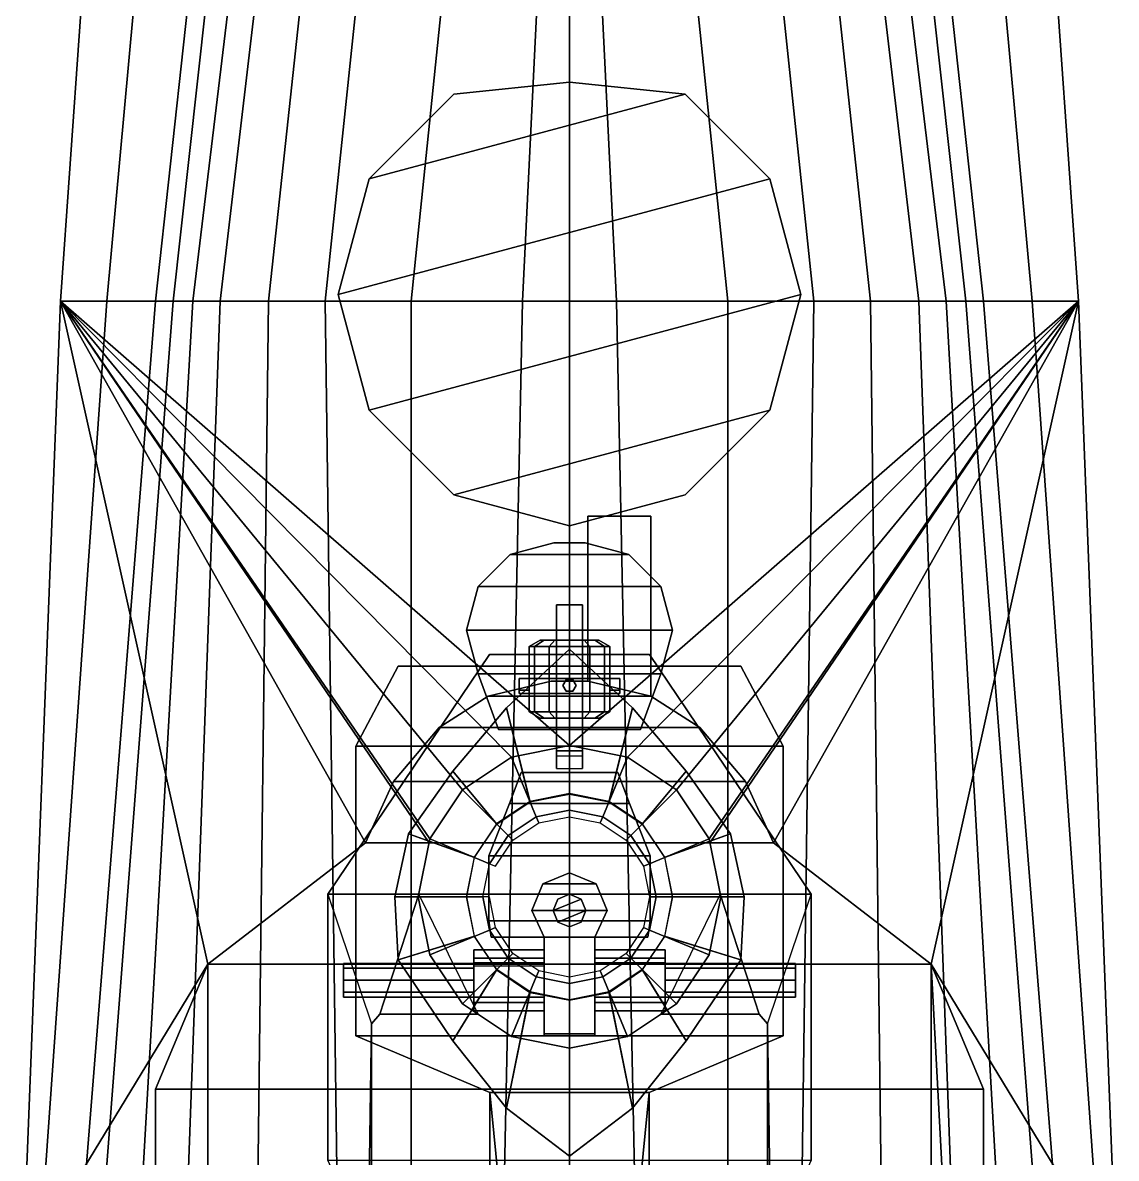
# Model space of a CAD drawing. Extents: x -9 to 9, y -98 to 98.
# Drawn here: x -8.39 to 8.39, y 36.66 to 54.08 of the extents above; entities that cross this region are included whole.
import ezdxf

# ---------------------------------------------------------------- set-up
doc = ezdxf.new("R2010")
doc.units = 0
doc.layers.get('0').update_dxf_attribs({"linetype": 'CONTINUOUS'})
doc.layers.add('RANGEFINDERS', color=2, linetype='CONTINUOUS')
doc.layers.add('SUPERSTRUCTURE', color=3, linetype='CONTINUOUS')

msp = doc.modelspace()

# ---------------------------------------------------------------- linework, layer by layer
for points in [[(-6.77, 64.56, 7.45), (-5.75, 64.56, 4.38), (-7.1, 49.81, 4.38), (-7.81, 49.81, 7.23)], [(-5.75, 64.56, 4.38), (-4.74, 64.56, 0.35), (-6.35, 49.81, 0.35), (-7.1, 49.81, 4.38)], [(-4.74, 64.56, 0.35), (-4.45, 64.56, -1.46), (-6.08, 49.81, -1.46), (-6.35, 49.81, 0.35)], [(-4.45, 64.56, -1.46), (-4, 64.56, -2.62), (-5.78, 49.81, -2.62), (-6.08, 49.81, -1.46)], [(-4, 64.56, -2.62), (-3.62, 64.56, -3.43), (-5.36, 49.81, -3.43), (-5.78, 49.81, -2.62)], [(-3.62, 64.56, -3.43), (-3.03, 64.56, -4.29), (-4.62, 49.81, -4.29), (-5.36, 49.81, -3.43)], [(-3.03, 64.56, -4.29), (-2.2, 64.56, -4.97), (-3.75, 49.81, -4.97), (-4.62, 49.81, -4.29)], [(-2.2, 64.56, -4.97), (-0.91, 64.56, -5.63), (-2.43, 49.81, -5.63), (-3.75, 49.81, -4.97)], [(-0.91, 64.56, -5.63), (0, 64.56, -5.97), (-0.72, 49.81, -5.92), (-2.43, 49.81, -5.63)], [(0, 49.81, -5.97), (-0.72, 49.81, -5.92), (0, 64.56, -5.97)], [(2.43, 49.81, -5.63), (0.72, 49.81, -5.92), (0, 64.56, -5.97), (0.91, 64.56, -5.63)], [(0, 64.56, -5.97), (0, 64.56, -5.97), (0.72, 49.81, -5.92), (0, 49.81, -5.97)], [(3.75, 49.81, -4.97), (2.43, 49.81, -5.63), (0.91, 64.56, -5.63), (2.2, 64.56, -4.97)], [(4.62, 49.81, -4.29), (3.75, 49.81, -4.97), (2.2, 64.56, -4.97), (3.03, 64.56, -4.29)], [(5.36, 49.81, -3.43), (4.62, 49.81, -4.29), (3.03, 64.56, -4.29), (3.62, 64.56, -3.43)], [(5.78, 49.81, -2.62), (5.36, 49.81, -3.43), (3.62, 64.56, -3.43), (4, 64.56, -2.62)], [(6.08, 49.81, -1.46), (5.78, 49.81, -2.62), (4, 64.56, -2.62), (4.45, 64.56, -1.46)], [(6.35, 49.81, 0.35), (6.08, 49.81, -1.46), (4.45, 64.56, -1.46), (4.74, 64.56, 0.35)], [(7.1, 49.81, 4.38), (6.35, 49.81, 0.35), (4.74, 64.56, 0.35), (5.75, 64.56, 4.38)], [(7.81, 49.81, 7.23), (7.1, 49.81, 4.38), (5.75, 64.56, 4.38), (6.77, 64.56, 7.45)], [(0, 53.17, 10.52), (-1.775, 52.984, 10.52), (-3.074, 51.685, 10.52), (1.775, 52.984, 10.52)], [(0, 53.17, 7.28), (-1.775, 52.984, 7.27), (-1.775, 52.984, 10.52), (0, 53.17, 10.52)], [(1.775, 52.984, 7.27), (0, 53.17, 7.28), (0, 53.17, 10.52), (1.775, 52.984, 10.52)], [(1.775, 52.984, 10.52), (-3.074, 51.685, 10.52), (-3.55, 49.91, 10.52), (3.074, 51.685, 10.52)], [(-1.775, 52.984, 7.27), (-3.074, 51.685, 7.25), (-3.074, 51.685, 10.52), (-1.775, 52.984, 10.52)], [(3.074, 51.685, 7.25), (1.775, 52.984, 7.27), (1.775, 52.984, 10.52), (3.074, 51.685, 10.52)], [(3.074, 51.685, 10.52), (-3.55, 49.91, 10.52), (-3.074, 48.135, 10.52), (3.55, 49.91, 10.52)], [(-3.074, 51.685, 7.25), (-3.55, 49.91, 7.23), (-3.55, 49.91, 10.52), (-3.074, 51.685, 10.52)], [(3.55, 49.91, 7.23), (3.074, 51.685, 7.25), (3.074, 51.685, 10.52), (3.55, 49.91, 10.52)], [(-3.55, 49.91, 7.23), (-3.074, 48.135, 7.23), (-3.074, 48.135, 10.52), (-3.55, 49.91, 10.52)], [(3.55, 49.91, 10.52), (-3.074, 48.135, 10.52), (-1.775, 46.836, 10.52), (3.074, 48.135, 10.52)], [(3.074, 48.135, 7.23), (3.55, 49.91, 7.23), (3.55, 49.91, 10.52), (3.074, 48.135, 10.52)], [(-7.81, 49.81, 7.23), (-7.1, 49.81, 4.38), (-8.15, 34.97, 4.38), (-8.39, 34.97, 7.23)], [(-7.1, 49.81, 4.38), (-6.35, 49.81, 0.35), (-7.54, 34.97, -1.44), (-8.15, 34.97, 4.38)], [(-6.35, 49.81, 0.35), (-6.08, 49.81, -1.46), (-7.22, 34.97, -2.17), (-7.54, 34.97, -1.44)], [(-6.08, 49.81, -1.46), (-5.78, 49.81, -2.62), (-6.63, 34.97, -3.2), (-7.22, 34.97, -2.17)], [(-5.78, 49.81, -2.62), (-5.36, 49.81, -3.43), (-5.9, 34.97, -3.95), (-6.63, 34.97, -3.2)], [(-5.36, 49.81, -3.43), (-4.62, 49.81, -4.29), (-4.8, 34.97, -4.84), (-5.9, 34.97, -3.95)], [(-4.62, 49.81, -4.29), (-3.75, 49.81, -4.97), (-3.55, 34.97, -5.46), (-4.8, 34.97, -4.84)], [(-3.75, 49.81, -4.97), (-2.43, 49.81, -5.63), (-2.43, 34.97, -5.73), (-3.55, 34.97, -5.46)], [(-2.43, 49.81, -5.63), (-0.72, 49.81, -5.92), (-1.03, 34.97, -5.92), (-2.43, 34.97, -5.73)], [(0, 34.97, -5.97), (-1.03, 34.97, -5.92), (-0.72, 49.81, -5.92), (0, 49.81, -5.97)], [(0, 49.81, -5.97), (0.72, 49.81, -5.92), (1.03, 34.97, -5.92), (0, 34.97, -5.97)], [(2.43, 34.97, -5.73), (1.03, 34.97, -5.92), (0.72, 49.81, -5.92), (2.43, 49.81, -5.63)], [(3.55, 34.97, -5.46), (2.43, 34.97, -5.73), (2.43, 49.81, -5.63), (3.75, 49.81, -4.97)], [(4.8, 34.97, -4.84), (3.55, 34.97, -5.46), (3.75, 49.81, -4.97), (4.62, 49.81, -4.29)], [(5.9, 34.97, -3.95), (4.8, 34.97, -4.84), (4.62, 49.81, -4.29), (5.36, 49.81, -3.43)], [(6.63, 34.97, -3.2), (5.9, 34.97, -3.95), (5.36, 49.81, -3.43), (5.78, 49.81, -2.62)], [(7.22, 34.97, -2.17), (6.63, 34.97, -3.2), (5.78, 49.81, -2.62), (6.08, 49.81, -1.46)], [(7.54, 34.97, -1.44), (7.22, 34.97, -2.17), (6.08, 49.81, -1.46), (6.35, 49.81, 0.35)], [(8.15, 34.97, 4.38), (7.54, 34.97, -1.44), (6.35, 49.81, 0.35), (7.1, 49.81, 4.38)], [(8.39, 34.97, 7.23), (8.15, 34.97, 4.38), (7.1, 49.81, 4.38), (7.81, 49.81, 7.23)], [(-3.074, 48.135, 7.23), (-1.775, 46.836, 7.23), (-1.775, 46.836, 10.52), (-3.074, 48.135, 10.52)], [(3.074, 48.135, 10.52), (-1.775, 46.836, 10.52), (0, 46.36, 10.52), (1.775, 46.836, 10.52)], [(1.775, 46.836, 7.23), (3.074, 48.135, 7.23), (3.074, 48.135, 10.52), (1.775, 46.836, 10.52)], [(-1.775, 46.836, 7.23), (0, 46.36, 7.23), (0, 46.36, 10.52), (-1.775, 46.836, 10.52)], [(0, 46.36, 7.23), (1.775, 46.836, 7.23), (1.775, 46.836, 10.52), (0, 46.36, 10.52)]]:
    msp.add_3dface(points)
at = {"layer": 'RANGEFINDERS'}
for points in [[(-0.74, 42.58, 22.08), (-0.74, 42.58, 20.51), (-0.92, 42.1, 20.51), (-0.92, 42.1, 23.14)], [(0.92, 42.1, 23.14), (0.74, 42.58, 22.08), (-0.74, 42.58, 22.08), (-0.92, 42.1, 23.14)], [(-0.92, 42.1, 20.51), (-0.74, 42.58, 20.51), (0.74, 42.58, 20.51), (0.92, 42.1, 20.51)], [(0.74, 42.58, 22.08), (0.74, 42.58, 20.51), (-0.74, 42.58, 20.51), (-0.74, 42.58, 22.08)], [(0.92, 42.1, 20.51), (0.74, 42.58, 20.51), (0.74, 42.58, 22.08), (0.92, 42.1, 23.14)], [(1.24, 41.3, 23.14), (0.92, 42.1, 23.14), (-0.92, 42.1, 23.14), (-1.24, 41.3, 23.14)], [(-0.92, 42.1, 23.14), (-0.92, 42.1, 20.51), (-1.24, 41.3, 20.51), (-1.24, 41.3, 23.14)], [(-1.24, 41.3, 20.51), (-0.92, 42.1, 20.51), (0.92, 42.1, 20.51), (1.24, 41.3, 20.51)], [(1.24, 41.3, 20.51), (0.92, 42.1, 20.51), (0.92, 42.1, 23.14), (1.24, 41.3, 23.14)], [(-1.24, 41.3, 23.14), (-1.24, 41.3, 20.51), (-1.24, 40.3, 20.51), (-1.24, 40.3, 23.14)], [(-1.24, 40.3, 20.51), (-1.24, 41.3, 20.51), (1.24, 41.3, 20.51), (1.24, 40.3, 20.51)], [(1.24, 40.3, 23.14), (1.24, 41.3, 23.14), (-1.24, 41.3, 23.14), (-1.24, 40.3, 23.14)], [(1.24, 40.3, 20.51), (1.24, 41.3, 20.51), (1.24, 41.3, 23.14), (1.24, 40.3, 23.14)], [(0, 41.04, 23.14), (-0.41, 40.87, 23.14), (-0.41, 40.87, 23.47), (0, 41.04, 23.47)], [(0.41, 40.87, 23.47), (0, 41.04, 23.47), (0, 41.04, 23.47), (-0.41, 40.87, 23.47)], [(0.41, 40.87, 23.14), (0, 41.04, 23.14), (0, 41.04, 23.47), (0.41, 40.87, 23.47)], [(-0.41, 40.87, 23.14), (-0.58, 40.46, 23.14), (-0.58, 40.46, 23.47), (-0.41, 40.87, 23.47)], [(0.58, 40.46, 23.47), (0.41, 40.87, 23.47), (-0.41, 40.87, 23.47), (-0.58, 40.46, 23.47)], [(0.58, 40.46, 23.14), (0.41, 40.87, 23.14), (0.41, 40.87, 23.47), (0.58, 40.46, 23.47)], [(-0.25, 40.46, 23.99), (0.177, 40.637, 23.99), (0, 40.71, 23.99), (-0.177, 40.637, 23.99)], [(-0.177, 40.637, 23.47), (-0.25, 40.46, 23.47), (-0.25, 40.46, 23.99), (-0.177, 40.637, 23.99)], [(-0.177, 40.283, 23.99), (0.25, 40.46, 23.99), (0.177, 40.637, 23.99), (-0.25, 40.46, 23.99)], [(0, 40.71, 23.47), (-0.177, 40.637, 23.47), (-0.177, 40.637, 23.99), (0, 40.71, 23.99)], [(0.177, 40.637, 23.47), (0, 40.71, 23.47), (0, 40.71, 23.99), (0.177, 40.637, 23.99)], [(0.25, 40.46, 23.47), (0.177, 40.637, 23.47), (0.177, 40.637, 23.99), (0.25, 40.46, 23.99)], [(-0.58, 40.46, 23.14), (-0.39, 40.05, 23.14), (-0.39, 40.05, 23.47), (-0.58, 40.46, 23.47)], [(0.39, 40.05, 23.47), (0.58, 40.46, 23.47), (-0.58, 40.46, 23.47), (-0.39, 40.05, 23.47)], [(-0.25, 40.46, 23.47), (-0.177, 40.283, 23.47), (-0.177, 40.283, 23.99), (-0.25, 40.46, 23.99)], [(0, 40.21, 23.99), (0.177, 40.283, 23.99), (0.25, 40.46, 23.99), (-0.177, 40.283, 23.99)], [(0.177, 40.283, 23.47), (0.25, 40.46, 23.47), (0.25, 40.46, 23.99), (0.177, 40.283, 23.99)], [(0.39, 40.05, 23.14), (0.58, 40.46, 23.14), (0.58, 40.46, 23.47), (0.39, 40.05, 23.47)], [(-1.24, 40.3, 23.14), (-1.24, 40.3, 20.51), (-1.2, 40.05, 20.51), (-1.2, 40.05, 23.14)], [(-1.2, 40.05, 20.51), (-1.24, 40.3, 20.51), (1.24, 40.3, 20.51), (1.2, 40.05, 20.51)], [(1.2, 40.05, 23.14), (1.24, 40.3, 23.14), (-1.24, 40.3, 23.14), (-1.2, 40.05, 23.14)], [(-0.177, 40.283, 23.47), (0, 40.21, 23.47), (0, 40.21, 23.99), (-0.177, 40.283, 23.99)], [(0, 40.21, 23.47), (0.177, 40.283, 23.47), (0.177, 40.283, 23.99), (0, 40.21, 23.99)], [(1.2, 40.05, 20.51), (1.24, 40.3, 20.51), (1.24, 40.3, 23.14), (1.2, 40.05, 23.14)], [(-1.2, 40.05, 23.14), (-1.2, 40.05, 20.51), (-0.39, 40.05, 20.51), (-0.39, 40.05, 23.14)], [(-0.39, 40.05, 23.47), (-0.39, 40.05, 20.51), (-0.39, 38.54, 20.51), (-0.39, 38.57, 23.47)], [(-0.39, 38.54, 20.51), (-0.39, 40.05, 20.51), (0.39, 40.05, 20.51), (0.39, 38.54, 20.51)], [(0.39, 38.57, 23.47), (0.39, 40.05, 23.47), (-0.39, 40.05, 23.47), (-0.39, 38.57, 23.47)], [(0.39, 38.54, 20.51), (0.39, 40.05, 20.51), (0.39, 40.05, 23.47), (0.39, 38.57, 23.47)], [(0.39, 40.05, 23.14), (0.39, 40.05, 20.51), (1.2, 40.05, 20.51), (1.2, 40.05, 23.14)], [(-1.47, 39.86, 22.3), (-1.47, 38.92, 22.3), (-1.47, 38.92, 23.1), (-1.47, 39.86, 23.1)], [(-0.39, 39.86, 23.1), (-0.39, 39.86, 22.3), (-1.47, 39.86, 22.3), (-1.47, 39.86, 23.1)], [(-1.47, 38.92, 22.3), (-1.47, 39.86, 22.3), (-1.47, 39.66, 22.07), (-1.47, 39.13, 22.07)], [(-1.47, 39.66, 22.07), (-1.47, 39.86, 22.3), (-0.39, 39.86, 22.3), (-0.39, 39.66, 22.07)], [(-1.47, 39.86, 23.1), (-1.47, 38.92, 23.1), (-1.47, 39.05, 23.28), (-1.47, 39.73, 23.28)], [(-0.39, 39.73, 23.28), (-0.39, 39.86, 23.1), (-1.47, 39.86, 23.1), (-1.47, 39.73, 23.28)], [(-1.47, 39.86, 20.84), (-1.47, 38.92, 20.84), (-1.47, 38.92, 21.64), (-1.47, 39.86, 21.64)], [(-0.39, 39.86, 21.64), (-0.39, 39.86, 20.84), (-1.47, 39.86, 20.84), (-1.47, 39.86, 21.64)], [(-1.47, 38.92, 20.84), (-1.47, 39.86, 20.84), (-1.47, 39.66, 20.61), (-1.47, 39.13, 20.61)], [(-1.47, 39.66, 20.61), (-1.47, 39.86, 20.84), (-0.39, 39.86, 20.84), (-0.39, 39.66, 20.61)], [(-1.47, 39.86, 21.64), (-1.47, 38.92, 21.64), (-1.47, 39.05, 21.82), (-1.47, 39.73, 21.82)], [(-0.39, 39.73, 21.82), (-0.39, 39.86, 21.64), (-1.47, 39.86, 21.64), (-1.47, 39.73, 21.82)], [(-1.47, 39.73, 23.28), (-1.47, 39.05, 23.28), (-0.39, 39.05, 23.28), (-0.39, 39.73, 23.28)], [(-1.47, 39.73, 21.82), (-1.47, 39.05, 21.82), (-0.39, 39.05, 21.82), (-0.39, 39.73, 21.82)], [(1.47, 39.73, 23.28), (1.47, 39.86, 23.1), (0.39, 39.86, 23.1), (0.39, 39.73, 23.28)], [(1.47, 39.86, 23.1), (1.47, 39.86, 22.3), (0.39, 39.86, 22.3), (0.39, 39.86, 23.1)], [(0.39, 39.66, 22.07), (0.39, 39.86, 22.3), (1.47, 39.86, 22.3), (1.47, 39.66, 22.07)], [(1.47, 39.86, 21.64), (1.47, 39.86, 20.84), (0.39, 39.86, 20.84), (0.39, 39.86, 21.64)], [(0.39, 39.66, 20.61), (0.39, 39.86, 20.84), (1.47, 39.86, 20.84), (1.47, 39.66, 20.61)], [(1.47, 39.73, 21.82), (1.47, 39.86, 21.64), (0.39, 39.86, 21.64), (0.39, 39.73, 21.82)], [(1.47, 39.05, 23.28), (1.47, 39.73, 23.28), (0.39, 39.73, 23.28), (0.39, 39.05, 23.28)], [(1.47, 39.05, 21.82), (1.47, 39.73, 21.82), (0.39, 39.73, 21.82), (0.39, 39.05, 21.82)], [(1.47, 38.92, 23.1), (1.47, 39.86, 23.1), (1.47, 39.73, 23.28), (1.47, 39.05, 23.28)], [(1.47, 38.92, 22.3), (1.47, 39.86, 22.3), (1.47, 39.86, 23.1), (1.47, 38.92, 23.1)], [(1.47, 39.86, 22.3), (1.47, 38.92, 22.3), (1.47, 39.13, 22.07), (1.47, 39.66, 22.07)], [(1.47, 38.92, 20.84), (1.47, 39.86, 20.84), (1.47, 39.86, 21.64), (1.47, 38.92, 21.64)], [(1.47, 39.86, 20.84), (1.47, 38.92, 20.84), (1.47, 39.13, 20.61), (1.47, 39.66, 20.61)], [(1.47, 38.92, 21.64), (1.47, 39.86, 21.64), (1.47, 39.73, 21.82), (1.47, 39.05, 21.82)], [(-3.47, 39.206, 22.974), (-3.47, 39.65, 22.79), (-3.47, 39.574, 22.606), (-3.47, 39.13, 22.79)], [(-3.47, 39.39, 23.05), (-3.47, 39.574, 22.974), (-3.47, 39.65, 22.79), (-3.47, 39.206, 22.974)], [(-1.47, 39.65, 22.79), (-1.47, 39.574, 22.606), (-3.47, 39.574, 22.606), (-3.47, 39.65, 22.79)], [(-1.47, 39.574, 22.974), (-1.47, 39.65, 22.79), (-3.47, 39.65, 22.79), (-3.47, 39.574, 22.974)], [(-3.47, 39.206, 21.514), (-3.47, 39.65, 21.33), (-3.47, 39.574, 21.146), (-3.47, 39.13, 21.33)], [(-3.47, 39.39, 21.59), (-3.47, 39.574, 21.514), (-3.47, 39.65, 21.33), (-3.47, 39.206, 21.514)], [(-1.47, 39.65, 21.33), (-1.47, 39.574, 21.146), (-3.47, 39.574, 21.146), (-3.47, 39.65, 21.33)], [(-1.47, 39.574, 21.514), (-1.47, 39.65, 21.33), (-3.47, 39.65, 21.33), (-3.47, 39.574, 21.514)], [(-3.47, 39.13, 22.79), (-3.47, 39.574, 22.606), (-3.47, 39.39, 22.53), (-3.47, 39.206, 22.606)], [(-1.47, 39.574, 22.606), (-1.47, 39.39, 22.53), (-3.47, 39.39, 22.53), (-3.47, 39.574, 22.606)], [(-1.47, 39.39, 23.05), (-1.47, 39.574, 22.974), (-3.47, 39.574, 22.974), (-3.47, 39.39, 23.05)], [(-3.47, 39.13, 21.33), (-3.47, 39.574, 21.146), (-3.47, 39.39, 21.07), (-3.47, 39.206, 21.146)], [(-1.47, 39.574, 21.146), (-1.47, 39.39, 21.07), (-3.47, 39.39, 21.07), (-3.47, 39.574, 21.146)], [(-1.47, 39.39, 21.59), (-1.47, 39.574, 21.514), (-3.47, 39.574, 21.514), (-3.47, 39.39, 21.59)], [(-1.47, 39.13, 22.07), (-1.47, 39.61, 22.07), (-0.39, 39.61, 22.07), (-0.39, 39.13, 22.07)], [(-1.47, 39.13, 20.61), (-1.47, 39.61, 20.61), (-0.39, 39.61, 20.61), (-0.39, 39.13, 20.61)], [(1.47, 39.66, 22.07), (1.47, 39.13, 22.07), (0.39, 39.13, 22.07), (0.39, 39.66, 22.07)], [(1.47, 39.66, 20.61), (1.47, 39.13, 20.61), (0.39, 39.13, 20.61), (0.39, 39.66, 20.61)], [(1.47, 39.65, 22.79), (1.47, 39.574, 22.974), (3.47, 39.574, 22.974), (3.47, 39.65, 22.79)], [(1.47, 39.574, 22.606), (1.47, 39.65, 22.79), (3.47, 39.65, 22.79), (3.47, 39.574, 22.606)], [(1.47, 39.574, 21.146), (1.47, 39.65, 21.33), (3.47, 39.65, 21.33), (3.47, 39.574, 21.146)], [(1.47, 39.65, 21.33), (1.47, 39.574, 21.514), (3.47, 39.574, 21.514), (3.47, 39.65, 21.33)], [(1.47, 39.574, 22.974), (1.47, 39.39, 23.05), (3.47, 39.39, 23.05), (3.47, 39.574, 22.974)], [(1.47, 39.39, 22.53), (1.47, 39.574, 22.606), (3.47, 39.574, 22.606), (3.47, 39.39, 22.53)], [(1.47, 39.39, 21.07), (1.47, 39.574, 21.146), (3.47, 39.574, 21.146), (3.47, 39.39, 21.07)], [(1.47, 39.574, 21.514), (1.47, 39.39, 21.59), (3.47, 39.39, 21.59), (3.47, 39.574, 21.514)], [(3.47, 39.574, 22.974), (3.47, 39.13, 22.79), (3.47, 39.206, 22.606), (3.47, 39.65, 22.79)], [(3.47, 39.65, 22.79), (3.47, 39.206, 22.606), (3.47, 39.39, 22.53), (3.47, 39.574, 22.606)], [(3.47, 39.65, 21.33), (3.47, 39.206, 21.146), (3.47, 39.39, 21.07), (3.47, 39.574, 21.146)], [(3.47, 39.574, 21.514), (3.47, 39.13, 21.33), (3.47, 39.206, 21.146), (3.47, 39.65, 21.33)], [(3.47, 39.39, 23.05), (3.47, 39.206, 22.974), (3.47, 39.13, 22.79), (3.47, 39.574, 22.974)], [(3.47, 39.39, 21.59), (3.47, 39.206, 21.514), (3.47, 39.13, 21.33), (3.47, 39.574, 21.514)], [(-1.47, 39.39, 22.53), (-1.47, 39.206, 22.606), (-3.47, 39.206, 22.606), (-3.47, 39.39, 22.53)], [(-1.47, 39.206, 22.974), (-1.47, 39.39, 23.05), (-3.47, 39.39, 23.05), (-3.47, 39.206, 22.974)], [(-1.47, 39.39, 21.07), (-1.47, 39.206, 21.146), (-3.47, 39.206, 21.146), (-3.47, 39.39, 21.07)], [(-1.47, 39.206, 21.514), (-1.47, 39.39, 21.59), (-3.47, 39.39, 21.59), (-3.47, 39.206, 21.514)], [(1.47, 39.39, 23.05), (1.47, 39.206, 22.974), (3.47, 39.206, 22.974), (3.47, 39.39, 23.05)], [(1.47, 39.206, 22.606), (1.47, 39.39, 22.53), (3.47, 39.39, 22.53), (3.47, 39.206, 22.606)], [(1.47, 39.206, 21.146), (1.47, 39.39, 21.07), (3.47, 39.39, 21.07), (3.47, 39.206, 21.146)], [(1.47, 39.39, 21.59), (1.47, 39.206, 21.514), (3.47, 39.206, 21.514), (3.47, 39.39, 21.59)], [(-1.47, 39.206, 22.606), (-1.47, 39.13, 22.79), (-3.47, 39.13, 22.79), (-3.47, 39.206, 22.606)], [(-1.47, 39.13, 22.79), (-1.47, 39.206, 22.974), (-3.47, 39.206, 22.974), (-3.47, 39.13, 22.79)], [(-1.47, 39.206, 21.146), (-1.47, 39.13, 21.33), (-3.47, 39.13, 21.33), (-3.47, 39.206, 21.146)], [(-1.47, 39.13, 21.33), (-1.47, 39.206, 21.514), (-3.47, 39.206, 21.514), (-3.47, 39.13, 21.33)], [(1.47, 39.206, 22.974), (1.47, 39.13, 22.79), (3.47, 39.13, 22.79), (3.47, 39.206, 22.974)], [(1.47, 39.13, 22.79), (1.47, 39.206, 22.606), (3.47, 39.206, 22.606), (3.47, 39.13, 22.79)], [(1.47, 39.13, 21.33), (1.47, 39.206, 21.146), (3.47, 39.206, 21.146), (3.47, 39.13, 21.33)], [(1.47, 39.206, 21.514), (1.47, 39.13, 21.33), (3.47, 39.13, 21.33), (3.47, 39.206, 21.514)], [(-0.39, 39.13, 22.07), (-0.39, 38.92, 22.3), (-1.47, 38.92, 22.3), (-1.47, 39.13, 22.07)], [(-0.39, 39.13, 20.61), (-0.39, 38.92, 20.84), (-1.47, 38.92, 20.84), (-1.47, 39.13, 20.61)], [(-1.47, 39.05, 23.28), (-1.47, 38.92, 23.1), (-0.39, 38.92, 23.1), (-0.39, 39.05, 23.28)], [(-1.47, 39.05, 21.82), (-1.47, 38.92, 21.64), (-0.39, 38.92, 21.64), (-0.39, 39.05, 21.82)], [(1.47, 39.13, 22.07), (1.47, 38.92, 22.3), (0.39, 38.92, 22.3), (0.39, 39.13, 22.07)], [(1.47, 39.13, 20.61), (1.47, 38.92, 20.84), (0.39, 38.92, 20.84), (0.39, 39.13, 20.61)], [(0.39, 39.05, 23.28), (0.39, 38.92, 23.1), (1.47, 38.92, 23.1), (1.47, 39.05, 23.28)], [(0.39, 39.05, 21.82), (0.39, 38.92, 21.64), (1.47, 38.92, 21.64), (1.47, 39.05, 21.82)], [(-1.47, 38.92, 23.1), (-1.47, 38.92, 22.3), (-0.39, 38.92, 22.3), (-0.39, 38.92, 23.1)], [(-1.47, 38.92, 21.64), (-1.47, 38.92, 20.84), (-0.39, 38.92, 20.84), (-0.39, 38.92, 21.64)], [(0.39, 38.92, 23.1), (0.39, 38.92, 22.3), (1.47, 38.92, 22.3), (1.47, 38.92, 23.1)], [(0.39, 38.92, 21.64), (0.39, 38.92, 20.84), (1.47, 38.92, 20.84), (1.47, 38.92, 21.64)], [(-0.39, 38.57, 23.47), (-0.39, 38.54, 20.51), (0.39, 38.54, 20.51), (0.39, 38.57, 23.47)]]:
    msp.add_3dface(points, dxfattribs=at)
at = {"layer": 'SUPERSTRUCTURE'}
for points in [[(-7.81, 49.81, 7.23), (7.81, 49.81, 7.23), (6.77, 64.56, 7.45), (-6.77, 64.56, 7.45)], [(-8.39, 34.97, 7.23), (-8.39, 34.97, 7.23), (-5.55, 39.64, 7.23), (-7.81, 49.81, 7.23)], [(0, 42.99, 7.23), (0, 42.99, 7.23), (7.81, 49.81, 7.23), (-7.81, 49.81, 7.23)], [(-0.888, 42.813, 7.23), (-0.888, 42.813, 7.23), (0, 42.99, 7.23), (-7.81, 49.81, 7.23)], [(-1.64, 42.31, 7.23), (-1.64, 42.31, 7.23), (-0.888, 42.813, 7.23), (-7.81, 49.81, 7.23)], [(-2.143, 41.558, 7.23), (-2.143, 41.558, 7.23), (-1.64, 42.31, 7.23), (-7.81, 49.81, 7.23)], [(-2.155, 41.5, 7.23), (-2.155, 41.5, 7.23), (-2.143, 41.558, 7.23), (-7.81, 49.81, 7.23)], [(-3.13, 41.5, 7.23), (-3.13, 41.5, 7.23), (-2.155, 41.5, 7.23), (-7.81, 49.81, 7.23)], [(-5.55, 39.64, 7.23), (-5.55, 39.64, 7.23), (-3.13, 41.5, 7.23), (-7.81, 49.81, 7.23)], [(0.888, 42.813, 7.23), (0.888, 42.813, 7.23), (7.81, 49.81, 7.23), (0, 42.99, 7.23)], [(1.64, 42.31, 7.23), (1.64, 42.31, 7.23), (7.81, 49.81, 7.23), (0.888, 42.813, 7.23)], [(2.143, 41.558, 7.23), (2.143, 41.558, 7.23), (7.81, 49.81, 7.23), (1.64, 42.31, 7.23)], [(2.155, 41.5, 7.23), (2.155, 41.5, 7.23), (7.81, 49.81, 7.23), (2.143, 41.558, 7.23)], [(2.155, 41.5, 7.23), (2.155, 41.5, 7.23), (3.13, 41.5, 7.23), (7.81, 49.81, 7.23)], [(3.13, 41.5, 7.23), (3.13, 41.5, 7.23), (5.55, 39.64, 7.23), (7.81, 49.81, 7.23)], [(5.55, 39.64, 7.23), (5.55, 39.64, 7.23), (8.39, 34.97, 7.23), (7.81, 49.81, 7.23)], [(1.25, 43.75, 9.77), (1.25, 46.51, 9.77), (0.28, 46.51, 9.77), (0.28, 43.98, 9.77)], [(1.25, 46.51, 9.77), (1.25, 46.51, 9.72), (0.28, 46.51, 9.72), (0.28, 46.51, 9.77)], [(0.28, 43.98, 9.72), (0.28, 46.51, 9.72), (1.25, 46.51, 9.72), (1.25, 43.75, 9.72)], [(0.28, 46.51, 9.77), (0.28, 46.51, 9.72), (0.28, 43.98, 9.72), (0.28, 43.98, 9.77)], [(1.25, 43.75, 9.72), (1.25, 46.51, 9.72), (1.25, 46.51, 9.77), (1.25, 43.75, 9.77)], [(-0.24, 46.1, 16.37), (-0.91, 45.92, 16.37), (-0.91, 45.92, 16.42), (-0.24, 46.1, 16.42)], [(0.91, 45.92, 16.37), (-0.91, 45.92, 16.37), (-0.24, 46.1, 16.37), (0.24, 46.1, 16.37)], [(-0.91, 45.92, 16.42), (0.91, 45.92, 16.42), (0.24, 46.1, 16.42), (-0.24, 46.1, 16.42)], [(0.24, 46.1, 16.37), (-0.24, 46.1, 16.37), (-0.24, 46.1, 16.42), (0.24, 46.1, 16.42)], [(0.24, 46.1, 16.42), (0.91, 45.92, 16.42), (0.91, 45.92, 16.37), (0.24, 46.1, 16.37)], [(-0.91, 45.92, 16.37), (-1.4, 45.43, 16.37), (-1.4, 45.43, 16.42), (-0.91, 45.92, 16.42)], [(1.4, 45.43, 16.37), (-1.4, 45.43, 16.37), (-0.91, 45.92, 16.37), (0.91, 45.92, 16.37)], [(-1.4, 45.43, 16.42), (1.4, 45.43, 16.42), (0.91, 45.92, 16.42), (-0.91, 45.92, 16.42)], [(0.91, 45.92, 16.42), (1.4, 45.43, 16.42), (1.4, 45.43, 16.37), (0.91, 45.92, 16.37)], [(-1.4, 45.43, 16.37), (-1.58, 44.76, 16.37), (-1.58, 44.76, 16.42), (-1.4, 45.43, 16.42)], [(1.58, 44.76, 16.37), (-1.58, 44.76, 16.37), (-1.4, 45.43, 16.37), (1.4, 45.43, 16.37)], [(-1.58, 44.76, 16.42), (1.58, 44.76, 16.42), (1.4, 45.43, 16.42), (-1.4, 45.43, 16.42)], [(1.4, 45.43, 16.42), (1.58, 44.76, 16.42), (1.58, 44.76, 16.37), (1.4, 45.43, 16.37)], [(-0.2, 45.15, 16.37), (-0.2, 42.91, 15.37), (-0.2, 42.83, 15.37), (-0.2, 42.64, 16.37)], [(0.2, 45.15, 16.37), (0.2, 42.91, 15.37), (-0.2, 42.91, 15.37), (-0.2, 45.15, 16.37)], [(0.2, 42.64, 16.37), (0.2, 45.15, 16.37), (-0.2, 45.15, 16.37), (-0.2, 42.64, 16.37)], [(0.2, 42.83, 15.37), (0.2, 42.91, 15.37), (0.2, 45.15, 16.37), (0.2, 42.64, 16.37)], [(-1.58, 44.76, 16.37), (-1.4, 44.09, 16.37), (-1.4, 44.09, 16.42), (-1.58, 44.76, 16.42)], [(1.4, 44.09, 16.37), (-1.4, 44.09, 16.37), (-1.58, 44.76, 16.37), (1.58, 44.76, 16.37)], [(-1.4, 44.09, 16.42), (1.4, 44.09, 16.42), (1.58, 44.76, 16.42), (-1.58, 44.76, 16.42)], [(-0.62, 44.51, 17.84), (-0.537, 44.51, 18.15), (-0.39, 44.61, 18.065), (-0.45, 44.61, 17.84)], [(-0.537, 44.51, 17.53), (-0.62, 44.51, 17.84), (-0.45, 44.61, 17.84), (-0.39, 44.61, 17.615)], [(-0.537, 44.51, 18.15), (-0.31, 44.51, 18.377), (-0.225, 44.61, 18.23), (-0.39, 44.61, 18.065)], [(-0.31, 44.51, 17.303), (-0.537, 44.51, 17.53), (-0.39, 44.61, 17.615), (-0.225, 44.61, 17.45)], [(-0.39, 44.61, 18.065), (0.225, 44.61, 18.23), (0.39, 44.61, 18.065), (-0.45, 44.61, 17.84)], [(-0.45, 44.61, 17.84), (0.39, 44.61, 18.065), (0.45, 44.61, 17.84), (-0.39, 44.61, 17.615)], [(-0.225, 44.61, 18.23), (0, 44.61, 18.29), (0.225, 44.61, 18.23), (-0.39, 44.61, 18.065)], [(-0.39, 44.61, 17.615), (0.45, 44.61, 17.84), (0.39, 44.61, 17.615), (-0.225, 44.61, 17.45)], [(-0.31, 44.51, 18.377), (0, 44.51, 18.46), (0, 44.61, 18.29), (-0.225, 44.61, 18.23)], [(0, 44.51, 17.22), (-0.31, 44.51, 17.303), (-0.225, 44.61, 17.45), (0, 44.61, 17.39)], [(-0.225, 44.61, 17.45), (0.39, 44.61, 17.615), (0.225, 44.61, 17.45), (0, 44.61, 17.39)], [(0, 44.51, 18.46), (0.31, 44.51, 18.377), (0.225, 44.61, 18.23), (0, 44.61, 18.29)], [(0.31, 44.51, 17.303), (0, 44.51, 17.22), (0, 44.61, 17.39), (0.225, 44.61, 17.45)], [(0.31, 44.51, 18.377), (0.537, 44.51, 18.15), (0.39, 44.61, 18.065), (0.225, 44.61, 18.23)], [(0.537, 44.51, 17.53), (0.31, 44.51, 17.303), (0.225, 44.61, 17.45), (0.39, 44.61, 17.615)], [(0.537, 44.51, 18.15), (0.62, 44.51, 17.84), (0.45, 44.61, 17.84), (0.39, 44.61, 18.065)], [(0.62, 44.51, 17.84), (0.537, 44.51, 17.53), (0.39, 44.61, 17.615), (0.45, 44.61, 17.84)], [(1.58, 44.76, 16.42), (1.4, 44.09, 16.42), (1.4, 44.09, 16.37), (1.58, 44.76, 16.37)], [(-0.968, 43.57, 18.99), (0, 44.47, 18.99), (0, 44.47, 18.94), (-0.968, 43.57, 18.94)], [(-0.968, 43.57, 18.94), (0, 44.47, 18.94), (0, 42.255, 18.94), (-0.607, 42.135, 18.94)], [(-0.603, 42.127, 18.99), (0, 42.247, 18.99), (0, 44.47, 18.99), (-0.968, 43.57, 18.99)], [(-0.62, 43.51, 17.84), (-0.537, 43.51, 18.15), (-0.537, 44.51, 18.15), (-0.62, 44.51, 17.84)], [(-0.537, 43.51, 17.53), (-0.62, 43.51, 17.84), (-0.62, 44.51, 17.84), (-0.537, 44.51, 17.53)], [(-0.537, 43.51, 18.15), (-0.31, 43.51, 18.377), (-0.31, 44.51, 18.377), (-0.537, 44.51, 18.15)], [(-0.31, 43.51, 17.303), (-0.537, 43.51, 17.53), (-0.537, 44.51, 17.53), (-0.31, 44.51, 17.303)], [(-0.31, 43.51, 18.377), (0, 43.51, 18.46), (0, 44.51, 18.46), (-0.31, 44.51, 18.377)], [(0, 43.51, 17.22), (-0.31, 43.51, 17.303), (-0.31, 44.51, 17.303), (0, 44.51, 17.22)], [(0, 43.51, 18.46), (0.31, 43.51, 18.377), (0.31, 44.51, 18.377), (0, 44.51, 18.46)], [(0.31, 43.51, 17.303), (0, 43.51, 17.22), (0, 44.51, 17.22), (0.31, 44.51, 17.303)], [(0, 44.47, 18.99), (0.968, 43.57, 18.99), (0.968, 43.57, 18.94), (0, 44.47, 18.94)], [(0, 44.47, 18.94), (0.968, 43.57, 18.94), (0.607, 42.135, 18.94), (0, 42.255, 18.94)], [(0, 42.247, 18.99), (0.603, 42.127, 18.99), (0.968, 43.57, 18.99), (0, 44.47, 18.99)], [(0.31, 43.51, 18.377), (0.537, 43.51, 18.15), (0.537, 44.51, 18.15), (0.31, 44.51, 18.377)], [(0.537, 43.51, 17.53), (0.31, 43.51, 17.303), (0.31, 44.51, 17.303), (0.537, 44.51, 17.53)], [(0.537, 43.51, 18.15), (0.62, 43.51, 17.84), (0.62, 44.51, 17.84), (0.537, 44.51, 18.15)], [(0.62, 43.51, 17.84), (0.537, 43.51, 17.53), (0.537, 44.51, 17.53), (0.62, 44.51, 17.84)], [(-3.71, 40.71, 11.95), (-1.23, 44.39, 11.95), (1.23, 44.39, 11.95), (3.71, 40.71, 11.95)], [(1.23, 44.39, 14.56), (-1.23, 44.39, 14.56), (-3.71, 40.71, 14.56), (3.71, 40.71, 14.56)], [(-3.71, 40.71, 14.56), (-1.23, 44.39, 14.56), (-1.23, 44.39, 11.95), (-3.71, 40.71, 11.95)], [(1.23, 44.39, 11.95), (-1.23, 44.39, 11.95), (-1.23, 44.39, 14.56), (1.23, 44.39, 14.56)], [(3.71, 40.71, 11.95), (1.23, 44.39, 11.95), (1.23, 44.39, 14.56), (3.71, 40.71, 14.56)], [(3.28, 42.98, 15.69), (2.63, 44.21, 15.69), (-2.63, 44.21, 15.69), (-3.28, 42.98, 15.69)], [(-3.28, 42.98, 15.69), (-2.63, 44.21, 15.69), (-2.63, 44.21, 15.64), (-3.28, 42.98, 15.64)], [(2.63, 44.21, 15.64), (-2.63, 44.21, 15.64), (-2.63, 44.21, 15.69), (2.63, 44.21, 15.69)], [(-1.4, 44.09, 16.37), (-1.09, 43.24, 16.37), (-1.09, 43.24, 16.42), (-1.4, 44.09, 16.42)], [(1.09, 43.24, 16.37), (-1.09, 43.24, 16.37), (-1.4, 44.09, 16.37), (1.4, 44.09, 16.37)], [(-1.09, 43.24, 16.42), (1.09, 43.24, 16.42), (1.4, 44.09, 16.42), (-1.4, 44.09, 16.42)], [(1.4, 44.09, 16.42), (1.09, 43.24, 16.42), (1.09, 43.24, 16.37), (1.4, 44.09, 16.37)], [(3.28, 42.98, 15.64), (2.63, 44.21, 15.64), (2.63, 44.21, 15.69), (3.28, 42.98, 15.69)], [(-1.25, 43.75, 9.72), (-0.28, 43.98, 9.72), (0.28, 43.98, 9.72), (1.25, 43.75, 9.72)], [(1.25, 43.75, 9.77), (0.28, 43.98, 9.77), (-0.28, 43.98, 9.77), (-1.25, 43.75, 9.77)], [(-0.28, 43.98, 9.77), (-0.28, 43.98, 9.72), (-1.25, 43.75, 9.72), (-1.25, 43.75, 9.77)], [(-0.77, 44.02, 17.01), (0.77, 44.02, 17.01), (0.62, 44.02, 16.86), (-0.62, 44.02, 16.86)], [(-0.62, 43.84, 17.89), (-0.62, 44.02, 17.89), (-0.77, 44.02, 17.89), (-0.77, 43.84, 17.89)], [(-0.62, 44.02, 17.89), (-0.62, 44.02, 17.01), (-0.77, 44.02, 17.01), (-0.77, 44.02, 17.89)], [(-0.77, 44.02, 17.89), (-0.77, 44.02, 17.01), (-0.77, 43.79, 17.01), (-0.77, 43.84, 17.89)], [(-0.77, 43.79, 17.01), (-0.77, 44.02, 17.01), (-0.62, 44.02, 16.86), (-0.62, 43.79, 16.86)], [(0.62, 43.79, 17.01), (0.62, 44.02, 17.01), (-0.62, 44.02, 17.01), (-0.62, 43.79, 17.01)], [(-0.62, 44.02, 16.86), (0.62, 44.02, 16.86), (0.62, 43.79, 16.86), (-0.62, 43.79, 16.86)], [(-0.62, 43.79, 17.01), (-0.62, 44.02, 17.01), (-0.62, 44.02, 17.89), (-0.62, 43.84, 17.89)], [(0.28, 43.98, 9.77), (0.28, 43.98, 9.72), (-0.28, 43.98, 9.72), (-0.28, 43.98, 9.77)], [(-0.05, 43.997, 16.42), (-0.1, 43.91, 16.42), (-0.1, 43.91, 16.86), (-0.05, 43.997, 16.86)], [(-0.1, 43.91, 16.42), (-0.05, 43.823, 16.42), (-0.05, 43.823, 16.86), (-0.1, 43.91, 16.86)], [(0.05, 43.997, 16.42), (-0.05, 43.997, 16.42), (-0.05, 43.997, 16.86), (0.05, 43.997, 16.86)], [(0.1, 43.91, 16.42), (0.05, 43.997, 16.42), (0.05, 43.997, 16.86), (0.1, 43.91, 16.86)], [(0.05, 43.823, 16.42), (0.1, 43.91, 16.42), (0.1, 43.91, 16.86), (0.05, 43.823, 16.86)], [(0.62, 44.02, 17.89), (0.62, 44.02, 17.01), (0.62, 43.79, 17.01), (0.62, 43.84, 17.89)], [(0.77, 44.02, 17.89), (0.77, 44.02, 17.01), (0.62, 44.02, 17.01), (0.62, 44.02, 17.89)], [(0.62, 43.79, 16.86), (0.62, 44.02, 16.86), (0.77, 44.02, 17.01), (0.77, 43.79, 17.01)], [(0.77, 43.84, 17.89), (0.77, 44.02, 17.89), (0.62, 44.02, 17.89), (0.62, 43.84, 17.89)], [(0.77, 43.79, 17.01), (0.77, 44.02, 17.01), (0.77, 44.02, 17.89), (0.77, 43.84, 17.89)], [(-1.25, 43.75, 9.77), (-2, 43.27, 9.77), (2, 43.27, 9.77), (1.25, 43.75, 9.77)], [(1.25, 43.75, 9.72), (2, 43.27, 9.72), (-2, 43.27, 9.72), (-1.25, 43.75, 9.72)], [(-1.25, 43.75, 9.72), (-2, 43.27, 9.72), (-2, 43.27, 9.77), (-1.25, 43.75, 9.77)], [(-0.77, 43.84, 17.89), (-0.77, 43.79, 17.01), (-0.62, 43.79, 17.01), (-0.62, 43.84, 17.89)], [(-0.62, 43.79, 16.86), (0.62, 43.79, 16.86), (0.77, 43.79, 17.01), (-0.77, 43.79, 17.01)], [(-0.05, 43.823, 16.42), (0.05, 43.823, 16.42), (0.05, 43.823, 16.86), (-0.05, 43.823, 16.86)], [(0.62, 43.84, 17.89), (0.62, 43.79, 17.01), (0.77, 43.79, 17.01), (0.77, 43.84, 17.89)], [(2, 43.27, 9.77), (2, 43.27, 9.72), (1.25, 43.75, 9.72), (1.25, 43.75, 9.77)], [(-1.789, 42.6, 18.99), (-0.968, 43.57, 18.99), (-0.968, 43.57, 18.94), (-1.789, 42.6, 18.94)], [(-1.789, 42.6, 18.94), (-0.968, 43.57, 18.94), (-0.607, 42.135, 18.94), (-1.121, 41.791, 18.94)], [(-1.115, 41.785, 18.99), (-0.603, 42.127, 18.99), (-0.968, 43.57, 18.99), (-1.789, 42.6, 18.99)], [(0.603, 42.127, 18.99), (1.115, 41.785, 18.99), (1.789, 42.6, 18.99), (0.968, 43.57, 18.99)], [(0.968, 43.57, 18.94), (1.789, 42.6, 18.94), (1.121, 41.791, 18.94), (0.607, 42.135, 18.94)], [(0.968, 43.57, 18.99), (1.789, 42.6, 18.99), (1.789, 42.6, 18.94), (0.968, 43.57, 18.94)], [(-0.537, 43.51, 18.15), (-0.62, 43.51, 17.84), (-0.45, 43.41, 17.84), (-0.39, 43.41, 18.065)], [(-0.62, 43.51, 17.84), (-0.537, 43.51, 17.53), (-0.39, 43.41, 17.615), (-0.45, 43.41, 17.84)], [(-0.31, 43.51, 18.377), (-0.537, 43.51, 18.15), (-0.39, 43.41, 18.065), (-0.225, 43.41, 18.23)], [(-0.537, 43.51, 17.53), (-0.31, 43.51, 17.303), (-0.225, 43.41, 17.45), (-0.39, 43.41, 17.615)], [(-0.45, 43.41, 17.84), (0.39, 43.41, 17.615), (0.45, 43.41, 17.84), (-0.39, 43.41, 18.065)], [(-0.39, 43.41, 17.615), (0.225, 43.41, 17.45), (0.39, 43.41, 17.615), (-0.45, 43.41, 17.84)], [(-0.39, 43.41, 18.065), (0.45, 43.41, 17.84), (0.39, 43.41, 18.065), (-0.225, 43.41, 18.23)], [(-0.225, 43.41, 17.45), (0, 43.41, 17.39), (0.225, 43.41, 17.45), (-0.39, 43.41, 17.615)], [(0, 43.51, 18.46), (-0.31, 43.51, 18.377), (-0.225, 43.41, 18.23), (0, 43.41, 18.29)], [(-0.31, 43.51, 17.303), (0, 43.51, 17.22), (0, 43.41, 17.39), (-0.225, 43.41, 17.45)], [(-0.225, 43.41, 18.23), (0.39, 43.41, 18.065), (0.225, 43.41, 18.23), (0, 43.41, 18.29)], [(0.31, 43.51, 18.377), (0, 43.51, 18.46), (0, 43.41, 18.29), (0.225, 43.41, 18.23)], [(0, 43.51, 17.22), (0.31, 43.51, 17.303), (0.225, 43.41, 17.45), (0, 43.41, 17.39)], [(0.537, 43.51, 18.15), (0.31, 43.51, 18.377), (0.225, 43.41, 18.23), (0.39, 43.41, 18.065)], [(0.31, 43.51, 17.303), (0.537, 43.51, 17.53), (0.39, 43.41, 17.615), (0.225, 43.41, 17.45)], [(0.62, 43.51, 17.84), (0.537, 43.51, 18.15), (0.39, 43.41, 18.065), (0.45, 43.41, 17.84)], [(0.537, 43.51, 17.53), (0.62, 43.51, 17.84), (0.45, 43.41, 17.84), (0.39, 43.41, 17.615)], [(2.7, 42.44, 9.77), (2, 43.27, 9.77), (-2, 43.27, 9.77), (-2.7, 42.44, 9.77)], [(-2.7, 42.44, 9.72), (-2, 43.27, 9.72), (2, 43.27, 9.72), (2.7, 42.44, 9.72)], [(-2, 43.27, 9.77), (-2, 43.27, 9.72), (-2.7, 42.44, 9.72), (-2.7, 42.44, 9.77)], [(2.7, 42.44, 9.72), (2, 43.27, 9.72), (2, 43.27, 9.77), (2.7, 42.44, 9.77)], [(3.28, 42.98, 15.69), (-3.28, 42.98, 15.69), (-3.28, 38.54, 15.69), (3.28, 38.54, 15.69)], [(-3.28, 38.54, 15.69), (-3.28, 42.98, 15.69), (-3.28, 42.98, 15.64), (-3.28, 38.54, 15.64)], [(0, 42.99, 7.23), (-0.888, 42.813, 7.23), (-0.888, 42.813, 14.68), (0, 42.99, 14.68)], [(0, 42.99, 14.68), (-0.888, 42.813, 14.68), (-0.509, 41.899, 20.42), (0, 42, 20.42)], [(-0.2, 42.83, 15.37), (-0.2, 42.91, 15.37), (0.2, 42.91, 15.37), (0.2, 42.83, 15.37)], [(0.888, 42.813, 7.23), (0, 42.99, 7.23), (0, 42.99, 14.68), (0.888, 42.813, 14.68)], [(0.888, 42.813, 14.68), (0, 42.99, 14.68), (0, 42, 20.42), (0.509, 41.899, 20.42)], [(3.28, 38.54, 15.64), (3.28, 42.98, 15.64), (3.28, 42.98, 15.69), (3.28, 38.54, 15.69)], [(-0.888, 42.813, 7.23), (-1.64, 42.31, 7.23), (-1.64, 42.31, 14.68), (-0.888, 42.813, 14.68)], [(-0.888, 42.813, 14.68), (-1.64, 42.31, 14.68), (-0.94, 41.61, 20.42), (-0.509, 41.899, 20.42)], [(1.64, 42.31, 14.68), (0.888, 42.813, 14.68), (0.509, 41.899, 20.42), (0.94, 41.61, 20.42)], [(1.64, 42.31, 7.23), (0.888, 42.813, 7.23), (0.888, 42.813, 14.68), (1.64, 42.31, 14.68)], [(-2.47, 41.638, 18.99), (-1.789, 42.6, 18.99), (-1.789, 42.6, 18.94), (-2.47, 41.638, 18.94)], [(-2.47, 41.638, 18.94), (-1.789, 42.6, 18.94), (-1.121, 41.791, 18.94), (-1.465, 41.277, 18.94)], [(-1.457, 41.273, 18.99), (-1.115, 41.785, 18.99), (-1.789, 42.6, 18.99), (-2.47, 41.638, 18.99)], [(1.115, 41.785, 18.99), (1.457, 41.273, 18.99), (2.47, 41.638, 18.99), (1.789, 42.6, 18.99)], [(1.789, 42.6, 18.94), (2.47, 41.638, 18.94), (1.465, 41.277, 18.94), (1.121, 41.791, 18.94)], [(1.789, 42.6, 18.99), (2.47, 41.638, 18.99), (2.47, 41.638, 18.94), (1.789, 42.6, 18.94)], [(-2.7, 42.44, 9.77), (-3.13, 41.5, 9.77), (3.13, 41.5, 9.77), (2.7, 42.44, 9.77)], [(-2.7, 42.44, 9.72), (-3.13, 41.5, 9.72), (-3.13, 41.5, 9.77), (-2.7, 42.44, 9.77)], [(2.7, 42.44, 9.72), (3.13, 41.5, 9.72), (-3.13, 41.5, 9.72), (-2.7, 42.44, 9.72)], [(3.13, 41.5, 9.77), (3.13, 41.5, 9.72), (2.7, 42.44, 9.72), (2.7, 42.44, 9.77)], [(-1.64, 42.31, 7.23), (-2.143, 41.558, 7.23), (-2.143, 41.558, 14.68), (-1.64, 42.31, 14.68)], [(-1.64, 42.31, 14.68), (-2.143, 41.558, 14.68), (-1.229, 41.179, 20.42), (-0.94, 41.61, 20.42)], [(2.143, 41.558, 14.68), (1.64, 42.31, 14.68), (0.94, 41.61, 20.42), (1.229, 41.179, 20.42)], [(2.143, 41.558, 7.23), (1.64, 42.31, 7.23), (1.64, 42.31, 14.68), (2.143, 41.558, 14.68)], [(-2.68, 40.67, 18.99), (-2.47, 41.638, 18.99), (-2.47, 41.638, 18.94), (-2.68, 40.67, 18.94)], [(-2.68, 40.67, 18.94), (-2.47, 41.638, 18.94), (-1.465, 41.277, 18.94), (-1.585, 40.67, 18.94)], [(-1.577, 40.67, 18.99), (-1.457, 41.273, 18.99), (-2.47, 41.638, 18.99), (-2.68, 40.67, 18.99)], [(1.457, 41.273, 18.99), (1.577, 40.67, 18.99), (2.68, 40.67, 18.99), (2.47, 41.638, 18.99)], [(2.47, 41.638, 18.94), (2.68, 40.67, 18.94), (1.585, 40.67, 18.94), (1.465, 41.277, 18.94)], [(2.47, 41.638, 18.99), (2.68, 40.67, 18.99), (2.68, 40.67, 18.94), (2.47, 41.638, 18.94)], [(-5.55, 39.64, 9.77), (-3.13, 41.5, 9.77), (-3.13, 41.5, 7.23), (-5.55, 39.64, 7.23)], [(-3.13, 41.5, 9.77), (-5.55, 39.64, 9.77), (5.55, 39.64, 9.77), (3.13, 41.5, 9.77)], [(-2.155, 41.5, 7.23), (-3.13, 41.5, 7.23), (-3.13, 41.5, 9.77), (-2.155, 41.5, 9.77)], [(-2.143, 41.558, 7.23), (-2.32, 40.67, 7.23), (-2.32, 40.67, 14.68), (-2.143, 41.558, 14.68)], [(-2.143, 41.558, 14.68), (-2.32, 40.67, 14.68), (-1.33, 40.67, 20.42), (-1.229, 41.179, 20.42)], [(2.32, 40.67, 14.68), (2.143, 41.558, 14.68), (1.229, 41.179, 20.42), (1.33, 40.67, 20.42)], [(2.32, 40.67, 7.23), (2.143, 41.558, 7.23), (2.143, 41.558, 14.68), (2.32, 40.67, 14.68)], [(3.13, 41.5, 7.23), (2.155, 41.5, 7.23), (2.155, 41.5, 9.77), (3.13, 41.5, 9.77)], [(5.55, 39.64, 7.23), (3.13, 41.5, 7.23), (3.13, 41.5, 9.77), (5.55, 39.64, 9.77)], [(3.71, 40.71, 12), (-3.71, 40.71, 12), (-3.71, 36.63, 12), (3.71, 36.63, 12)], [(-3.71, 36.63, 12), (-3.71, 40.71, 12), (-3.71, 40.71, 11.95), (-3.71, 36.63, 11.95)], [(-3.71, 40.71, 12), (-2.312, 40.71, 12), (-2.312, 40.71, 14.56), (-3.71, 40.71, 14.56)], [(-3.71, 36.63, 11.95), (-3.71, 40.71, 11.95), (-3.04, 38.72, 11.95), (-3.09, 35.26, 11.95)], [(-3.04, 38.72, 11.95), (-2.91, 38.87, 11.95), (-2.312, 40.71, 11.95), (-3.71, 40.71, 11.95)], [(-2.91, 38.87, 11.95), (-1.402, 38.87, 11.95), (-2.312, 40.71, 11.95)], [(-2.63, 39.702, 18.99), (-2.68, 40.67, 18.99), (-2.68, 40.67, 18.94), (-2.63, 39.702, 18.94)], [(-2.63, 39.702, 18.94), (-2.68, 40.67, 18.94), (-1.585, 40.67, 18.94), (-1.465, 40.063, 18.94)], [(-1.457, 40.067, 18.99), (-1.577, 40.67, 18.99), (-2.68, 40.67, 18.99), (-2.63, 39.702, 18.99)], [(-2.32, 40.67, 7.23), (-2.143, 39.782, 7.23), (-2.143, 39.782, 14.68), (-2.32, 40.67, 14.68)], [(-2.32, 40.67, 14.68), (-2.143, 39.782, 14.68), (-1.229, 40.161, 20.42), (-1.33, 40.67, 20.42)], [(2.143, 39.782, 14.68), (2.32, 40.67, 14.68), (1.33, 40.67, 20.42), (1.229, 40.161, 20.42)], [(1.402, 38.87, 11.95), (2.91, 38.87, 11.95), (2.312, 40.71, 11.95)], [(1.577, 40.67, 18.99), (1.457, 40.067, 18.99), (2.63, 39.702, 18.99), (2.68, 40.67, 18.99)], [(2.68, 40.67, 18.94), (2.63, 39.702, 18.94), (1.465, 40.063, 18.94), (1.585, 40.67, 18.94)], [(2.143, 39.782, 7.23), (2.32, 40.67, 7.23), (2.32, 40.67, 14.68), (2.143, 39.782, 14.68)], [(2.312, 40.71, 12), (3.71, 40.71, 12), (3.71, 40.71, 14.56), (2.312, 40.71, 14.56)], [(2.91, 38.87, 11.95), (3.04, 38.72, 11.95), (3.71, 40.71, 11.95), (2.312, 40.71, 11.95)], [(2.68, 40.67, 18.99), (2.63, 39.702, 18.99), (2.63, 39.702, 18.94), (2.68, 40.67, 18.94)], [(3.09, 35.26, 11.95), (3.04, 38.72, 11.95), (3.71, 40.71, 11.95), (3.71, 36.63, 11.95)], [(3.71, 36.63, 11.95), (3.71, 40.71, 11.95), (3.71, 40.71, 12), (3.71, 36.63, 12)], [(-1.115, 39.555, 18.99), (-1.457, 40.067, 18.99), (-2.63, 39.702, 18.99), (-1.789, 38.46, 18.99)], [(-2.143, 39.782, 14.68), (-1.64, 39.03, 14.68), (-0.94, 39.73, 20.42), (-1.229, 40.161, 20.42)], [(1.64, 39.03, 14.68), (2.143, 39.782, 14.68), (1.229, 40.161, 20.42), (0.94, 39.73, 20.42)], [(1.457, 40.067, 18.99), (1.115, 39.555, 18.99), (1.789, 38.46, 18.99), (2.63, 39.702, 18.99)], [(-1.789, 38.46, 18.94), (-2.63, 39.702, 18.94), (-1.465, 40.063, 18.94), (-1.121, 39.549, 18.94)], [(2.63, 39.702, 18.94), (1.789, 38.46, 18.94), (1.121, 39.549, 18.94), (1.465, 40.063, 18.94)], [(-2.143, 39.782, 7.23), (-1.64, 39.03, 7.23), (-1.64, 39.03, 14.68), (-2.143, 39.782, 14.68)], [(-1.64, 39.03, 14.68), (-0.888, 38.527, 14.68), (-0.509, 39.441, 20.42), (-0.94, 39.73, 20.42)], [(0.888, 38.527, 14.68), (1.64, 39.03, 14.68), (0.94, 39.73, 20.42), (0.509, 39.441, 20.42)], [(1.64, 39.03, 7.23), (2.143, 39.782, 7.23), (2.143, 39.782, 14.68), (1.64, 39.03, 14.68)], [(-5.55, 39.64, 7.23), (-8.39, 34.97, 7.23), (-5.805, 34.815, 7.23), (-5.55, 34.92, 7.23)], [(-5.55, 39.64, 9.77), (-6.35, 37.72, 9.77), (6.35, 37.72, 9.77), (5.55, 39.64, 9.77)], [(-5.55, 39.64, 9.72), (-6.35, 37.72, 9.72), (-6.35, 37.72, 9.77), (-5.55, 39.64, 9.77)], [(-5.55, 39.64, 9.72), (-5.55, 37.72, 9.72), (-6.35, 37.72, 9.72), (-5.55, 39.64, 9.72)], [(-5.55, 39.64, 7.23), (-5.55, 34.92, 7.23), (-5.55, 34.92, 9.72), (-5.55, 39.64, 9.72)], [(-1.789, 38.46, 18.99), (-2.63, 39.702, 18.99), (-2.63, 39.702, 18.94), (-1.789, 38.46, 18.94)], [(-0.603, 39.213, 18.99), (-1.115, 39.555, 18.99), (-1.789, 38.46, 18.99), (-0.968, 37.43, 18.99)], [(-0.968, 37.43, 18.94), (-1.789, 38.46, 18.94), (-1.121, 39.549, 18.94), (-0.607, 39.205, 18.94)], [(1.115, 39.555, 18.99), (0.603, 39.213, 18.99), (0.968, 37.43, 18.99), (1.789, 38.46, 18.99)], [(1.789, 38.46, 18.94), (0.968, 37.43, 18.94), (0.607, 39.205, 18.94), (1.121, 39.549, 18.94)], [(2.63, 39.702, 18.99), (1.789, 38.46, 18.99), (1.789, 38.46, 18.94), (2.63, 39.702, 18.94)], [(5.55, 34.92, 7.23), (5.55, 39.64, 7.23), (5.55, 39.64, 9.72), (5.55, 34.92, 9.72)], [(5.55, 39.64, 9.72), (6.35, 37.72, 9.72), (5.55, 37.72, 9.72), (5.55, 39.64, 9.72)], [(6.35, 37.72, 9.77), (6.35, 37.72, 9.72), (5.55, 39.64, 9.72), (5.55, 39.64, 9.77)], [(5.805, 34.815, 7.23), (5.55, 39.64, 7.23), (5.55, 39.64, 7.23), (5.55, 34.92, 7.23)], [(5.805, 34.815, 7.23), (5.91, 34.56, 7.23), (8.39, 34.97, 7.23), (5.55, 39.64, 7.23)], [(-0.888, 38.527, 14.68), (0, 38.35, 14.68), (0, 39.34, 20.42), (-0.509, 39.441, 20.42)], [(0, 38.35, 14.68), (0.888, 38.527, 14.68), (0.509, 39.441, 20.42), (0, 39.34, 20.42)], [(0, 39.093, 18.99), (-0.603, 39.213, 18.99), (-0.968, 37.43, 18.99), (0, 36.69, 18.99)], [(0, 36.69, 18.94), (-0.968, 37.43, 18.94), (-0.607, 39.205, 18.94), (0, 39.085, 18.94)], [(0.603, 39.213, 18.99), (0, 39.093, 18.99), (0, 36.69, 18.99), (0.968, 37.43, 18.99)], [(0.968, 37.43, 18.94), (0, 36.69, 18.94), (0, 39.085, 18.94), (0.607, 39.205, 18.94)], [(-1.64, 39.03, 7.23), (-0.888, 38.527, 7.23), (-0.888, 38.527, 14.68), (-1.64, 39.03, 14.68)], [(0.888, 38.527, 7.23), (1.64, 39.03, 7.23), (1.64, 39.03, 14.68), (0.888, 38.527, 14.68)], [(-3.04, 38.72, 11.95), (-2.91, 38.87, 11.95), (-2.91, 38.87, 9.77), (-3.04, 38.72, 9.77)], [(-1.402, 38.87, 9.77), (-2.91, 38.87, 9.77), (-2.91, 38.87, 11.95), (-1.402, 38.87, 11.95)], [(2.91, 38.87, 9.77), (1.402, 38.87, 9.77), (1.402, 38.87, 11.95), (2.91, 38.87, 11.95)], [(3.04, 38.72, 9.77), (2.91, 38.87, 9.77), (2.91, 38.87, 11.95), (3.04, 38.72, 11.95)], [(-3.09, 30.53, 11.95), (-3.09, 35.26, 11.95), (-3.04, 38.72, 11.95), (-3.04, 25.87, 11.95)], [(-3.04, 25.87, 11.95), (-3.04, 38.72, 11.95), (-3.04, 38.72, 9.77), (-3.04, 25.87, 9.77)], [(3.04, 25.87, 9.77), (3.04, 38.72, 9.77), (3.04, 38.72, 11.95), (3.04, 25.87, 11.95)], [(3.04, 25.87, 11.95), (3.04, 38.72, 11.95), (3.09, 35.26, 11.95), (3.09, 30.53, 11.95)], [(3.28, 38.54, 15.69), (-3.28, 38.54, 15.69), (-1.22, 37.67, 15.69), (1.22, 37.67, 15.69)], [(-1.22, 37.67, 15.69), (-3.28, 38.54, 15.69), (-3.28, 38.54, 15.64), (-1.22, 37.67, 15.64)], [(-0.888, 38.527, 7.23), (0, 38.35, 7.23), (0, 38.35, 14.68), (-0.888, 38.527, 14.68)], [(0, 38.35, 7.23), (0.888, 38.527, 7.23), (0.888, 38.527, 14.68), (0, 38.35, 14.68)], [(1.22, 37.67, 15.64), (3.28, 38.54, 15.64), (3.28, 38.54, 15.69), (1.22, 37.67, 15.69)], [(-0.968, 37.43, 18.99), (-1.789, 38.46, 18.99), (-1.789, 38.46, 18.94), (-0.968, 37.43, 18.94)], [(1.789, 38.46, 18.99), (0.968, 37.43, 18.99), (0.968, 37.43, 18.94), (1.789, 38.46, 18.94)], [(6.35, 29.25, 9.77), (6.35, 37.72, 9.77), (-6.35, 37.72, 9.77), (-6.35, 29.25, 9.77)], [(-6.35, 37.72, 9.77), (-6.35, 37.72, 9.72), (-6.35, 29.25, 9.72), (-6.35, 29.25, 9.77)], [(-6.35, 29.25, 9.72), (-6.35, 37.72, 9.72), (-5.55, 37.72, 9.72), (-5.55, 29.25, 9.72)], [(1.22, 37.67, 14.35), (-1.22, 37.67, 14.35), (-1.22, 37.67, 14.4), (1.22, 37.67, 14.4)], [(1.22, 37.67, 15.69), (-1.22, 37.67, 15.69), (-1.22, 37.67, 15.64), (1.22, 37.67, 15.64)], [(1.22, 35.64, 14.4), (1.22, 37.67, 14.4), (-1.22, 37.67, 14.4), (-1.22, 35.64, 14.4)], [(-1.22, 35.64, 14.4), (-1.22, 37.67, 14.4), (-1.22, 37.67, 14.35), (-1.22, 35.64, 14.35)], [(-1.22, 35.64, 14.35), (-1.22, 37.67, 14.35), (-1.22, 37.67, 14.35), (-1.04, 35.8, 14.35)], [(1.04, 35.8, 14.35), (-1.04, 35.8, 14.35), (-1.22, 37.67, 14.35), (1.22, 37.67, 14.35)], [(1.04, 35.8, 14.35), (1.22, 37.67, 14.35), (1.22, 37.67, 14.35), (1.22, 35.64, 14.35)], [(1.22, 35.64, 14.35), (1.22, 37.67, 14.35), (1.22, 37.67, 14.4), (1.22, 35.64, 14.4)], [(5.55, 29.25, 9.72), (5.55, 37.72, 9.72), (6.35, 37.72, 9.72), (6.35, 29.25, 9.72)], [(6.35, 29.25, 9.72), (6.35, 37.72, 9.72), (6.35, 37.72, 9.77), (6.35, 29.25, 9.77)], [(0, 36.69, 18.99), (-0.968, 37.43, 18.99), (-0.968, 37.43, 18.94), (0, 36.69, 18.94)], [(0.968, 37.43, 18.99), (0, 36.69, 18.99), (0, 36.69, 18.94), (0.968, 37.43, 18.94)]]:
    msp.add_3dface(points, dxfattribs=at)

# ---------------------------------------------------------------- meshes
mesh = msp.add_polymesh((2, 16), dxfattribs=dict(at, n_close=True))
for k, corner in enumerate([(-1.33, 40.67, 20.42), (-1.229, 40.161, 20.42), (-0.94, 39.73, 20.42), (-0.509, 39.441, 20.42), (0, 39.34, 20.42), (0.509, 39.441, 20.42), (0.94, 39.73, 20.42), (1.229, 40.161, 20.42), (1.33, 40.67, 20.42), (1.229, 41.179, 20.42), (0.94, 41.61, 20.42), (0.509, 41.899, 20.42), (0, 42, 20.42), (-0.509, 41.899, 20.42), (-0.94, 41.61, 20.42), (-1.229, 41.179, 20.42), (-1.23, 40.67, 20.51), (-1.136, 40.199, 20.51), (-0.87, 39.8, 20.51), (-0.471, 39.534, 20.51), (0, 39.44, 20.51), (0.471, 39.534, 20.51), (0.87, 39.8, 20.51), (1.136, 40.199, 20.51), (1.23, 40.67, 20.51), (1.136, 41.141, 20.51), (0.87, 41.54, 20.51), (0.471, 41.806, 20.51), (0, 41.9, 20.51), (-0.471, 41.806, 20.51), (-0.87, 41.54, 20.51), (-1.136, 41.141, 20.51)]):
    mesh.set_mesh_vertex(divmod(k, 16), corner)

doc.saveas('drawing.dxf')
